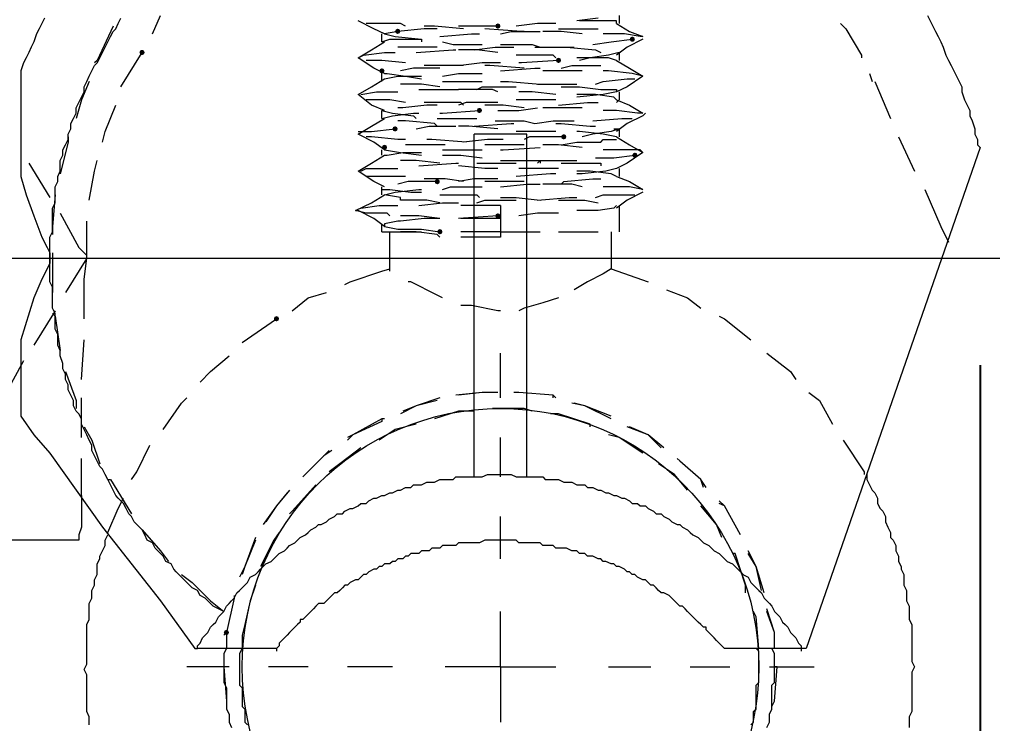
# Model space of a CAD drawing. Header units: millimetres. Extents: x 89051 to 218395, y -330386 to -125649.
# Drawn here: x 90781.83 to 90826.5, y -128505.23 to -128472.92 of the extents above; entities that cross this region are included whole.
import ezdxf

# ---------------------------------------------------------------- set-up
doc = ezdxf.new("R2010")
doc.units = ezdxf.units.MM
doc.header["$LTSCALE"] = 13
doc.linetypes.add('ACAD_ISO04W100', pattern=[30, 24, -3, 0, -3])
doc.layers.add('C00-00-00', color=7, linetype='Continuous')
doc.layers.add('C00-00-FF', color=5, linetype='Continuous', true_color=0x0000ff)
doc.layers.add('标注、文本', color=3, linetype='Continuous', lineweight=25)
doc.styles.get("Standard").update_dxf_attribs({"font": 'gbenor.shx', "bigfont": 'gbcbig.shx'})
doc.dimstyles.new('1-15', dxfattribs={"dimscale": 20, "dimtxt": 3.5, "dimasz": 2, "dimexe": 1.5, "dimexo": 0.5, "dimgap": 0.5, "dimtad": 1, "dimtoh": 1, "dimdec": 1, "dimdsep": 46, "dimtxsty": 'Standard', "dimcen": 2.5, "dimclrd": 3, "dimclre": 3, "dimclrt": 3, "dimadec": 0, "dimazin": 2, "dimtfac": 1, "dimtdec": 1, "dimtmove": 0, "dimatfit": 2, "dimfxl": 1, "dimarcsym": 0})

# ---------------------------------------------------------------- blocks, each defined once
blk = doc.blocks.new('225635')
at = {"layer": 'C00-00-00'}
h = blk.add_hatch(color=256, dxfattribs=at)
h.dxf.hatch_style = 2
h.paths.add_polyline_path([(72516.826, -125600.418), (72516.74, -125600.453), (72516.705, -125600.539), (72516.74, -125600.624), (72516.826, -125600.66), (72516.911, -125600.624), (72516.947, -125600.539), (72516.911, -125600.453)])
h = blk.add_hatch(color=256, dxfattribs=at)
h.dxf.hatch_style = 2
h.paths.add_polyline_path([(72512.227, -125600.66), (72512.142, -125600.695), (72512.106, -125600.781), (72512.142, -125600.866), (72512.227, -125600.902), (72512.313, -125600.866), (72512.348, -125600.781), (72512.313, -125600.695)])
h = blk.add_hatch(color=256, dxfattribs=at)
h.dxf.hatch_style = 2
h.paths.add_polyline_path([(72522.997, -125601.023), (72522.912, -125601.058), (72522.876, -125601.144), (72522.912, -125601.229), (72522.997, -125601.265), (72523.083, -125601.229), (72523.118, -125601.144), (72523.083, -125601.058)])
h = blk.add_hatch(color=256, dxfattribs=at)
h.dxf.hatch_style = 2
h.paths.add_polyline_path([(72500.49, -125601.628), (72500.404, -125601.663), (72500.369, -125601.749), (72500.404, -125601.834), (72500.49, -125601.87), (72500.575, -125601.834), (72500.611, -125601.749), (72500.575, -125601.663)])
h = blk.add_hatch(color=256, dxfattribs=at)
h.dxf.hatch_style = 2
h.paths.add_polyline_path([(72519.609, -125601.991), (72519.523, -125602.026), (72519.488, -125602.112), (72519.523, -125602.197), (72519.609, -125602.233), (72519.694, -125602.197), (72519.73, -125602.112), (72519.694, -125602.026)])
h = blk.add_hatch(color=256, dxfattribs=at)
h.dxf.hatch_style = 2
h.paths.add_polyline_path([(72511.501, -125602.475), (72511.416, -125602.511), (72511.38, -125602.596), (72511.416, -125602.681), (72511.501, -125602.717), (72511.587, -125602.681), (72511.622, -125602.596), (72511.587, -125602.511)])
h = blk.add_hatch(color=256, dxfattribs=at)
h.dxf.hatch_style = 2
h.paths.add_polyline_path([(72515.979, -125604.29), (72515.893, -125604.326), (72515.858, -125604.411), (72515.893, -125604.497), (72515.979, -125604.532), (72516.064, -125604.497), (72516.1, -125604.411), (72516.064, -125604.326)])
h = blk.add_hatch(color=256, dxfattribs=at)
h.dxf.hatch_style = 2
h.paths.add_polyline_path([(72512.106, -125605.137), (72512.021, -125605.173), (72511.985, -125605.258), (72512.021, -125605.344), (72512.106, -125605.379), (72512.192, -125605.344), (72512.227, -125605.258), (72512.192, -125605.173)])
h = blk.add_hatch(color=256, dxfattribs=at)
h.dxf.hatch_style = 2
h.paths.add_polyline_path([(72519.851, -125605.5), (72519.765, -125605.536), (72519.73, -125605.621), (72519.765, -125605.707), (72519.851, -125605.742), (72519.936, -125605.707), (72519.972, -125605.621), (72519.936, -125605.536)])
h = blk.add_hatch(color=256, dxfattribs=at)
h.dxf.hatch_style = 2
h.paths.add_polyline_path([(72511.622, -125605.984), (72511.537, -125606.02), (72511.501, -125606.105), (72511.537, -125606.191), (72511.622, -125606.226), (72511.708, -125606.191), (72511.743, -125606.105), (72511.708, -125606.02)])
h = blk.add_hatch(color=256, dxfattribs=at)
h.dxf.hatch_style = 2
h.paths.add_polyline_path([(72523.118, -125606.347), (72523.033, -125606.383), (72522.997, -125606.468), (72523.033, -125606.554), (72523.118, -125606.589), (72523.204, -125606.554), (72523.239, -125606.468), (72523.204, -125606.383)])
h = blk.add_hatch(color=256, dxfattribs=at)
h.dxf.hatch_style = 2
h.paths.add_polyline_path([(72514.043, -125607.557), (72513.957, -125607.593), (72513.922, -125607.678), (72513.957, -125607.764), (72514.043, -125607.799), (72514.128, -125607.764), (72514.163, -125607.678), (72514.128, -125607.593)])
h = blk.add_hatch(color=256, dxfattribs=at)
h.dxf.hatch_style = 2
h.paths.add_polyline_path([(72516.826, -125609.13), (72516.74, -125609.166), (72516.705, -125609.251), (72516.74, -125609.337), (72516.826, -125609.372), (72516.911, -125609.337), (72516.947, -125609.251), (72516.911, -125609.166)])
h = blk.add_hatch(color=256, dxfattribs=at)
h.dxf.hatch_style = 2
h.paths.add_polyline_path([(72514.164, -125609.856), (72514.078, -125609.892), (72514.043, -125609.977), (72514.078, -125610.063), (72514.164, -125610.098), (72514.249, -125610.063), (72514.285, -125609.977), (72514.249, -125609.892)])
h = blk.add_hatch(color=256, dxfattribs=at)
h.dxf.hatch_style = 2
h.paths.add_polyline_path([(72506.661, -125613.85), (72506.576, -125613.885), (72506.54, -125613.971), (72506.576, -125614.056), (72506.661, -125614.092), (72506.746, -125614.056), (72506.782, -125613.971), (72506.746, -125613.885)])
h = blk.add_hatch(color=256, dxfattribs=at)
h.dxf.hatch_style = 2
h.paths.add_polyline_path([(72504.362, -125628.25), (72504.276, -125628.285), (72504.241, -125628.371), (72504.276, -125628.456), (72504.362, -125628.492), (72504.447, -125628.456), (72504.483, -125628.371), (72504.447, -125628.285)])
at = {"layer": 'C00-00-00', "lineweight": 15}
for points in [[(72496.012, -125600.176), (72495.891, -125600.418), (72495.77, -125600.66), (72495.649, -125600.902), (72495.528, -125601.265), (72495.407, -125601.507), (72495.286, -125601.749), (72495.165, -125601.991), (72495.044, -125602.233), (72494.923, -125602.596), (72494.923, -125602.717)], [(72536.55, -125600.055), (72536.671, -125600.297), (72536.792, -125600.539), (72536.913, -125600.781), (72537.034, -125601.023), (72537.155, -125601.265), (72537.276, -125601.507), (72537.397, -125601.87), (72537.518, -125602.112), (72537.639, -125602.354), (72537.76, -125602.596), (72537.881, -125602.838), (72538.002, -125603.08), (72538.123, -125603.322), (72538.123, -125603.564), (72538.244, -125603.927), (72538.365, -125604.169), (72538.486, -125604.411), (72538.486, -125604.653), (72538.607, -125604.895), (72538.728, -125605.258), (72538.728, -125605.5), (72538.849, -125605.742), (72538.849, -125605.984), (72538.97, -125606.105)], [(72504.241, -125627.403), (72503.999, -125627.282), (72503.757, -125627.161), (72503.636, -125627.039), (72503.394, -125626.797), (72503.152, -125626.676), (72503.031, -125626.434), (72502.789, -125626.313), (72502.668, -125626.192), (72502.426, -125625.95), (72502.305, -125625.829), (72502.063, -125625.587), (72501.942, -125625.466), (72501.821, -125625.224), (72501.579, -125625.103), (72501.458, -125624.861), (72501.216, -125624.619), (72501.095, -125624.498), (72500.974, -125624.256), (72500.732, -125624.135), (72500.611, -125623.893), (72500.49, -125623.651), (72500.369, -125623.53), (72500.127, -125623.288), (72500.006, -125623.046), (72499.885, -125622.925), (72499.764, -125622.683), (72499.643, -125622.441), (72499.401, -125622.199), (72499.28, -125622.078), (72499.159, -125621.836), (72499.038, -125621.594), (72498.917, -125621.352), (72498.796, -125621.11), (72498.675, -125620.868), (72498.554, -125620.747), (72498.433, -125620.505), (72498.312, -125620.263), (72498.191, -125620.021), (72498.191, -125619.779), (72498.07, -125619.537), (72497.948, -125619.295), (72497.827, -125619.053), (72497.706, -125618.811), (72497.706, -125618.569), (72497.585, -125618.327), (72497.464, -125618.206), (72497.343, -125617.964), (72497.343, -125617.722), (72497.222, -125617.48), (72497.101, -125617.238), (72497.101, -125616.996), (72496.98, -125616.754), (72496.98, -125616.512), (72496.859, -125616.27), (72496.859, -125616.028), (72496.738, -125615.665), (72496.738, -125615.423), (72496.617, -125615.181), (72496.617, -125614.939), (72496.617, -125614.697), (72496.496, -125614.455), (72496.496, -125614.213), (72496.496, -125613.971), (72496.496, -125613.729), (72496.375, -125613.487), (72496.375, -125613.245), (72496.375, -125613.003), (72496.375, -125612.761), (72496.375, -125612.519), (72496.254, -125612.277), (72496.254, -125611.914), (72496.254, -125611.672), (72496.254, -125611.43), (72496.254, -125611.188), (72496.254, -125610.945), (72496.254, -125610.703), (72496.254, -125610.461), (72496.254, -125610.219), (72496.375, -125609.977), (72496.375, -125609.735), (72496.375, -125609.493), (72496.375, -125609.13), (72496.375, -125608.888), (72496.496, -125608.646), (72496.496, -125608.404), (72496.496, -125608.162), (72496.496, -125607.92), (72496.617, -125607.678), (72496.617, -125607.436), (72496.738, -125607.194), (72496.738, -125606.952), (72496.738, -125606.71), (72496.859, -125606.468), (72496.859, -125606.226), (72496.98, -125605.984), (72497.101, -125605.742), (72497.101, -125605.5), (72497.222, -125605.258), (72497.222, -125605.016), (72497.343, -125604.774), (72497.464, -125604.532), (72497.464, -125604.29), (72497.585, -125604.048), (72497.706, -125603.806), (72497.827, -125603.564), (72497.827, -125603.322), (72497.948, -125603.08), (72498.07, -125602.838), (72498.191, -125602.596), (72498.312, -125602.354), (72498.433, -125602.233), (72498.554, -125601.991), (72498.675, -125601.749), (72498.796, -125601.507), (72498.917, -125601.265), (72499.038, -125601.023), (72499.159, -125600.781), (72499.28, -125600.66), (72499.401, -125600.418), (72499.522, -125600.176)], [(72500.974, -125600.902), (72501.337, -125600.055)], [(72522.392, -125600.055), (72522.392, -125600.418)], [(72511.138, -125600.66), (72510.412, -125600.297)], [(72511.138, -125600.418), (72510.775, -125600.418)], [(72512.348, -125600.418), (72511.138, -125600.418)], [(72512.59, -125600.539), (72512.348, -125600.418)], [(72518.641, -125600.418), (72517.673, -125600.539)], [(72519.488, -125600.418), (72518.641, -125600.418)], [(72521.424, -125600.176), (72520.456, -125600.297)], [(72521.545, -125600.297), (72520.577, -125600.297)], [(72522.271, -125600.297), (72521.545, -125600.297)], [(72522.271, -125600.418), (72522.271, -125600.297)], [(72522.271, -125600.418), (72522.876, -125600.781)], [(72532.557, -125600.418), (72532.799, -125600.66)], [(72499.159, -125600.539), (72498.433, -125602.112)], [(72511.622, -125600.902), (72511.138, -125600.66)], [(72511.501, -125601.265), (72511.501, -125600.902)], [(72512.227, -125600.781), (72511.622, -125600.902)], [(72511.622, -125600.902), (72512.106, -125601.023)], [(72513.437, -125600.66), (72512.227, -125600.781)], [(72513.922, -125600.539), (72513.437, -125600.539)], [(72514.043, -125600.66), (72513.437, -125600.66)], [(72515.253, -125600.66), (72513.922, -125600.539)], [(72514.164, -125601.023), (72515.616, -125600.902)], [(72516.826, -125600.539), (72515.011, -125600.539)], [(72515.616, -125600.902), (72515.979, -125600.902)], [(72517.915, -125600.781), (72516.221, -125600.66)], [(72516.947, -125600.902), (72517.431, -125600.781)], [(72517.431, -125600.781), (72518.762, -125600.781)], [(72518.036, -125600.781), (72517.915, -125600.781)], [(72519.73, -125600.781), (72518.883, -125600.781)], [(72519.609, -125600.66), (72520.698, -125600.66)], [(72520.698, -125600.902), (72519.73, -125600.781)], [(72520.698, -125600.66), (72521.424, -125600.66)], [(72522.634, -125600.902), (72521.666, -125600.902)], [(72523.36, -125601.023), (72522.634, -125600.902)], [(72522.876, -125600.781), (72523.481, -125601.023)], [(72532.799, -125600.66), (72533.525, -125601.87)], [(72511.017, -125601.628), (72511.622, -125601.265)], [(72511.501, -125601.265), (72511.864, -125601.144)], [(72511.864, -125601.144), (72512.711, -125601.144)], [(72512.106, -125601.023), (72513.316, -125601.144)], [(72512.711, -125601.144), (72513.316, -125601.144)], [(72513.316, -125601.144), (72513.316, -125601.265)], [(72514.285, -125601.265), (72514.769, -125601.386)], [(72514.769, -125601.386), (72516.1, -125601.386)], [(72516.947, -125601.386), (72518.399, -125601.386)], [(72518.399, -125601.386), (72518.762, -125601.507)], [(72521.182, -125601.386), (72522.029, -125601.265)], [(72522.029, -125601.265), (72522.997, -125601.144)], [(72523.481, -125601.144), (72522.755, -125601.507)], [(72523.481, -125601.023), (72523.36, -125601.023)], [(72499.522, -125603.322), (72500.49, -125601.749)], [(72510.412, -125601.991), (72511.017, -125601.628)], [(72510.654, -125601.87), (72511.622, -125601.749)], [(72511.622, -125601.749), (72512.106, -125601.749)], [(72512.832, -125601.507), (72512.227, -125601.507)], [(72514.043, -125601.507), (72512.832, -125601.507)], [(72513.074, -125601.749), (72514.769, -125601.628)], [(72514.769, -125601.628), (72514.89, -125601.628)], [(72515.858, -125601.628), (72515.011, -125601.628)], [(72515.737, -125601.628), (72516.705, -125601.507)], [(72516.826, -125601.749), (72515.858, -125601.628)], [(72516.705, -125601.507), (72517.552, -125601.507)], [(72518.52, -125601.507), (72518.641, -125601.507)], [(72518.641, -125601.507), (72520.335, -125601.507)], [(72519.73, -125601.507), (72519.972, -125601.507)], [(72519.972, -125601.507), (72521.303, -125601.628)], [(72521.303, -125601.628), (72521.545, -125601.749)], [(72522.392, -125601.749), (72521.908, -125601.87)], [(72522.755, -125601.507), (72522.271, -125601.87)], [(72522.392, -125601.749), (72522.392, -125602.112)], [(72498.433, -125602.112), (72498.312, -125602.233)], [(72510.412, -125601.991), (72510.654, -125601.87)], [(72511.138, -125602.475), (72510.412, -125601.991)], [(72511.501, -125602.112), (72510.775, -125602.112)], [(72512.59, -125602.233), (72511.501, -125602.112)], [(72516.1, -125602.233), (72515.132, -125602.354)], [(72516.947, -125602.233), (72516.1, -125602.233)], [(72519.367, -125601.87), (72517.673, -125601.87)], [(72517.915, -125602.233), (72517.794, -125602.233)], [(72519.609, -125602.112), (72517.915, -125602.233)], [(72519.488, -125601.991), (72519.367, -125601.87)], [(72520.819, -125601.991), (72520.456, -125601.991)], [(72521.061, -125601.991), (72520.577, -125602.112)], [(72521.908, -125601.991), (72520.819, -125601.991)], [(72521.908, -125601.87), (72521.061, -125601.991)], [(72522.271, -125602.112), (72521.908, -125601.991)], [(72522.271, -125602.112), (72522.876, -125602.475)], [(72533.525, -125601.87), (72533.525, -125601.991)], [(72494.923, -125602.596), (72494.923, -125602.717), (72494.923, -125602.959), (72494.923, -125603.564), (72494.923, -125604.895), (72494.923, -125607.436)], [(72511.622, -125602.717), (72511.138, -125602.475)], [(72511.501, -125603.08), (72511.501, -125602.717)], [(72511.622, -125602.717), (72511.743, -125602.717)], [(72511.743, -125602.717), (72512.59, -125602.838)], [(72512.953, -125602.475), (72512.348, -125602.596)], [(72514.164, -125602.475), (72512.953, -125602.475)], [(72514.527, -125602.354), (72513.437, -125602.354)], [(72514.285, -125602.838), (72515.011, -125602.717)], [(72515.253, -125602.354), (72514.527, -125602.354)], [(72515.011, -125602.717), (72516.1, -125602.717)], [(72516.463, -125602.354), (72516.221, -125602.354)], [(72518.036, -125602.475), (72516.463, -125602.354)], [(72516.947, -125602.596), (72518.52, -125602.475)], [(72518.52, -125602.475), (72518.762, -125602.475)], [(72520.335, -125602.596), (72518.883, -125602.596)], [(72519.73, -125602.475), (72520.214, -125602.354)], [(72520.214, -125602.354), (72521.424, -125602.354)], [(72520.698, -125602.596), (72520.335, -125602.596)], [(72521.424, -125602.354), (72521.545, -125602.354)], [(72521.908, -125602.596), (72521.666, -125602.596)], [(72522.997, -125602.717), (72521.908, -125602.596)], [(72522.876, -125602.475), (72523.481, -125602.838)], [(72523.481, -125602.838), (72522.997, -125602.717)], [(72533.888, -125602.717), (72534.009, -125603.08)], [(72498.07, -125603.08), (72497.706, -125603.927)], [(72511.017, -125603.322), (72511.622, -125602.959)], [(72511.622, -125602.959), (72512.227, -125602.838)], [(72512.227, -125602.838), (72513.316, -125602.838)], [(72512.59, -125602.838), (72513.316, -125602.959)], [(72514.285, -125603.08), (72515.495, -125603.08)], [(72515.495, -125603.08), (72516.1, -125603.08)], [(72516.947, -125603.08), (72517.31, -125603.08)], [(72517.31, -125603.08), (72518.762, -125603.201)], [(72521.303, -125603.201), (72521.666, -125603.08)], [(72521.666, -125603.08), (72522.755, -125602.959)], [(72523.481, -125602.838), (72522.755, -125603.322)], [(72522.755, -125602.959), (72523.118, -125602.959)], [(72534.13, -125603.08), (72534.856, -125604.774)], [(72510.412, -125603.685), (72511.017, -125603.322)], [(72510.533, -125603.685), (72511.259, -125603.564)], [(72511.259, -125603.564), (72512.227, -125603.564)], [(72513.316, -125603.201), (72512.348, -125603.201)], [(72513.195, -125603.443), (72514.164, -125603.443)], [(72514.164, -125603.322), (72513.316, -125603.201)], [(72514.164, -125603.443), (72515.011, -125603.443)], [(72516.584, -125603.443), (72515.011, -125603.443)], [(72515.858, -125603.443), (72516.1, -125603.322)], [(72516.1, -125603.322), (72517.673, -125603.322)], [(72516.826, -125603.564), (72516.584, -125603.443)], [(72518.399, -125603.564), (72517.794, -125603.564)], [(72519.488, -125603.685), (72518.399, -125603.564)], [(72518.641, -125603.201), (72519.972, -125603.201)], [(72519.73, -125603.322), (72520.577, -125603.322)], [(72519.972, -125603.201), (72520.456, -125603.201)], [(72520.577, -125603.322), (72521.545, -125603.443)], [(72521.545, -125603.443), (72521.666, -125603.443)], [(72521.666, -125603.443), (72522.271, -125603.443)], [(72522.271, -125603.564), (72521.666, -125603.685)], [(72522.755, -125603.322), (72522.271, -125603.564)], [(72522.271, -125603.443), (72522.271, -125603.564)], [(72522.392, -125603.564), (72522.392, -125603.927)], [(72497.706, -125603.927), (72497.464, -125604.774)], [(72511.017, -125604.169), (72510.412, -125603.685)], [(72511.864, -125603.927), (72510.775, -125603.927)], [(72512.59, -125604.048), (72511.864, -125603.927)], [(72515.132, -125604.048), (72513.437, -125604.048)], [(72515.374, -125604.048), (72515.011, -125604.169)], [(72515.253, -125604.169), (72515.132, -125604.048)], [(72516.826, -125604.048), (72515.374, -125604.048)], [(72518.883, -125603.927), (72517.673, -125603.927)], [(72519.488, -125603.927), (72518.883, -125603.927)], [(72519.609, -125604.169), (72520.94, -125604.048)], [(72521.666, -125603.685), (72520.456, -125603.806)], [(72521.303, -125603.685), (72520.456, -125603.685)], [(72520.94, -125604.048), (72521.424, -125604.048)], [(72522.15, -125603.806), (72521.303, -125603.685)], [(72522.271, -125603.927), (72522.15, -125603.806)], [(72522.271, -125604.048), (72522.392, -125603.927)], [(72522.271, -125603.927), (72522.876, -125604.169)], [(72498.796, -125605.379), (72499.28, -125604.169)], [(72511.622, -125604.411), (72511.017, -125604.169)], [(72511.622, -125604.411), (72511.501, -125604.411)], [(72511.501, -125604.411), (72511.985, -125604.532)], [(72511.501, -125604.774), (72511.501, -125604.411)], [(72512.469, -125604.29), (72512.227, -125604.29)], [(72513.558, -125604.169), (72512.469, -125604.29)], [(72514.043, -125604.169), (72513.558, -125604.169)], [(72514.285, -125604.532), (72515.979, -125604.411)], [(72517.068, -125604.169), (72516.221, -125604.169)], [(72516.826, -125604.411), (72517.794, -125604.411)], [(72518.036, -125604.29), (72517.068, -125604.169)], [(72517.794, -125604.411), (72518.641, -125604.29)], [(72519.125, -125604.29), (72518.883, -125604.29)], [(72520.698, -125604.29), (72519.125, -125604.29)], [(72522.271, -125604.411), (72521.666, -125604.411)], [(72523.239, -125604.532), (72522.271, -125604.411)], [(72522.876, -125604.169), (72523.481, -125604.532)], [(72511.017, -125605.137), (72511.622, -125604.774)], [(72511.501, -125604.774), (72511.985, -125604.653)], [(72511.985, -125604.532), (72512.953, -125604.653)], [(72511.985, -125604.653), (72512.953, -125604.532)], [(72512.59, -125604.895), (72512.227, -125604.895)], [(72513.922, -125605.016), (72512.59, -125604.895)], [(72512.953, -125604.532), (72513.195, -125604.532)], [(72512.953, -125604.653), (72513.074, -125604.774)], [(72514.043, -125604.774), (72514.406, -125604.774)], [(72514.164, -125604.532), (72514.285, -125604.532)], [(72514.406, -125604.774), (72515.858, -125604.774)], [(72516.705, -125604.895), (72518.036, -125604.895)], [(72518.036, -125604.895), (72518.52, -125605.016)], [(72518.52, -125605.016), (72519.367, -125604.895)], [(72519.367, -125604.895), (72520.335, -125604.895)], [(72521.182, -125604.895), (72522.513, -125604.774)], [(72522.513, -125604.774), (72522.997, -125604.774)], [(72523.481, -125604.653), (72522.755, -125605.016)], [(72523.481, -125604.532), (72523.239, -125604.532)], [(72523.481, -125604.653), (72523.602, -125604.532)], [(72498.675, -125605.863), (72498.796, -125605.379)], [(72510.412, -125605.5), (72511.017, -125605.137)], [(72510.412, -125605.379), (72511.017, -125605.379)], [(72511.017, -125605.379), (72512.106, -125605.258)], [(72513.074, -125605.258), (72513.679, -125605.137)], [(72513.679, -125605.137), (72514.89, -125605.137)], [(72514.043, -125605.137), (72513.922, -125605.016)], [(72515.495, -125605.137), (72515.011, -125605.137)], [(72516.826, -125605.258), (72515.495, -125605.137)], [(72515.737, -125605.137), (72517.431, -125605.016)], [(72517.431, -125605.016), (72517.552, -125605.016)], [(72519.125, -125605.379), (72517.673, -125605.379)], [(72519.488, -125605.379), (72519.125, -125605.379)], [(72519.488, -125605.016), (72519.73, -125605.016)], [(72519.73, -125605.016), (72521.061, -125605.137)], [(72520.577, -125605.379), (72520.456, -125605.379)], [(72521.666, -125605.5), (72520.577, -125605.379)], [(72521.061, -125605.137), (72521.303, -125605.137)], [(72522.029, -125605.379), (72521.182, -125605.5)], [(72522.392, -125605.258), (72522.029, -125605.379)], [(72522.15, -125605.258), (72522.392, -125605.258)], [(72522.755, -125605.016), (72522.271, -125605.379)], [(72522.392, -125605.258), (72522.392, -125605.621)], [(72497.101, -125605.863), (72496.738, -125607.315)], [(72497.101, -125605.621), (72497.101, -125605.863)], [(72511.138, -125605.863), (72510.412, -125605.5)], [(72511.017, -125605.621), (72510.775, -125605.621)], [(72512.227, -125605.742), (72511.017, -125605.621)], [(72511.622, -125606.226), (72511.138, -125605.863)], [(72512.59, -125605.742), (72512.227, -125605.742)], [(72513.8, -125605.742), (72513.558, -125605.742)], [(72515.374, -125605.863), (72513.8, -125605.742)], [(72516.342, -125605.742), (72515.253, -125605.863)], [(72518.157, -125605.5), (72515.737, -125605.5)], [(72515.737, -125621.231), (72515.737, -125605.5)], [(72517.068, -125605.742), (72516.342, -125605.742)], [(72518.278, -125605.621), (72518.036, -125605.742)], [(72518.157, -125621.231), (72518.157, -125605.5)], [(72519.851, -125605.621), (72518.278, -125605.621)], [(72519.73, -125605.984), (72520.456, -125605.863)], [(72520.456, -125605.863), (72521.545, -125605.863)], [(72521.182, -125605.5), (72520.698, -125605.621)], [(72521.545, -125605.863), (72521.666, -125605.742)], [(72522.271, -125605.621), (72521.666, -125605.5)], [(72521.666, -125605.742), (72522.271, -125605.742)], [(72522.271, -125605.621), (72522.876, -125605.984)], [(72535.219, -125605.621), (72535.945, -125607.194)], [(72511.501, -125606.468), (72511.501, -125606.226)], [(72511.622, -125606.226), (72512.348, -125606.347)], [(72513.195, -125605.984), (72512.59, -125605.984)], [(72514.406, -125605.984), (72513.195, -125605.984)], [(72514.285, -125606.226), (72515.374, -125606.226)], [(72515.374, -125606.226), (72516.1, -125606.226)], [(72517.673, -125605.984), (72516.221, -125605.984)], [(72516.947, -125606.226), (72517.068, -125606.226)], [(72517.068, -125606.226), (72518.762, -125606.105)], [(72518.036, -125605.984), (72517.673, -125605.984)], [(72519.609, -125605.984), (72518.883, -125605.984)], [(72520.698, -125606.105), (72519.609, -125605.984)], [(72522.634, -125606.226), (72521.666, -125606.226)], [(72523.36, -125606.226), (72522.634, -125606.226)], [(72522.876, -125605.984), (72523.481, -125606.347)], [(72523.481, -125606.347), (72523.36, -125606.226)], [(72538.97, -125606.105), (72530.984, -125629.097)], [(72498.312, -125607.194), (72498.433, -125606.71)], [(72511.017, -125606.831), (72511.622, -125606.468)], [(72511.622, -125606.468), (72511.743, -125606.468)], [(72511.743, -125606.468), (72512.469, -125606.347)], [(72512.348, -125606.347), (72513.316, -125606.468)], [(72513.074, -125606.71), (72512.348, -125606.71)], [(72512.469, -125606.347), (72513.316, -125606.347)], [(72514.164, -125606.831), (72513.074, -125606.71)], [(72514.285, -125606.468), (72515.132, -125606.468)], [(72515.132, -125606.468), (72516.1, -125606.589)], [(72516.947, -125606.71), (72518.762, -125606.71)], [(72518.641, -125606.831), (72518.762, -125606.71)], [(72518.762, -125606.71), (72520.456, -125606.71)], [(72518.762, -125606.71), (72518.762, -125606.831)], [(72521.303, -125606.589), (72522.15, -125606.589)], [(72522.15, -125606.589), (72523.118, -125606.468)], [(72523.481, -125606.347), (72522.755, -125606.831)], [(72495.286, -125606.831), (72496.254, -125608.404)], [(72498.07, -125608.525), (72498.312, -125607.194)], [(72510.412, -125607.194), (72511.017, -125606.831)], [(72511.138, -125607.678), (72510.412, -125607.194)], [(72510.533, -125607.194), (72510.775, -125607.073)], [(72510.775, -125607.073), (72511.622, -125607.073)], [(72511.622, -125607.073), (72512.227, -125607.073)], [(72513.195, -125606.952), (72514.89, -125606.831)], [(72514.89, -125606.831), (72515.011, -125606.831)], [(72516.221, -125607.073), (72515.011, -125606.952)], [(72515.858, -125606.831), (72516.826, -125606.831)], [(72516.826, -125607.073), (72516.221, -125607.073)], [(72516.826, -125606.831), (72517.673, -125606.831)], [(72518.036, -125607.073), (72517.794, -125607.073)], [(72519.609, -125607.073), (72518.036, -125607.073)], [(72519.73, -125606.831), (72520.335, -125606.831)], [(72520.335, -125606.831), (72521.545, -125606.831)], [(72521.061, -125607.194), (72520.456, -125607.194)], [(72521.787, -125607.194), (72520.698, -125607.315)], [(72522.029, -125607.315), (72521.061, -125607.194)], [(72521.545, -125606.831), (72521.545, -125606.952)], [(72522.271, -125607.073), (72521.787, -125607.194)], [(72522.755, -125606.831), (72522.271, -125607.073)], [(72522.392, -125607.073), (72522.392, -125607.436)], [(72494.923, -125607.436), (72495.165, -125608.283), (72495.528, -125609.251), (72495.891, -125610.219), (72496.133, -125610.703), (72496.254, -125610.945), (72496.254, -125611.188), (72496.254, -125611.43), (72495.891, -125612.156), (72495.528, -125613.003), (72494.923, -125614.939)], [(72511.38, -125607.436), (72510.775, -125607.436)], [(72512.59, -125607.436), (72511.38, -125607.436)], [(72514.406, -125607.557), (72513.437, -125607.557)], [(72515.253, -125607.678), (72514.406, -125607.557)], [(72515.737, -125607.557), (72515.011, -125607.678)], [(72516.826, -125607.557), (72515.737, -125607.557)], [(72519.246, -125607.315), (72517.673, -125607.436)], [(72519.488, -125607.315), (72519.246, -125607.315)], [(72519.851, -125607.678), (72521.182, -125607.557)], [(72520.698, -125607.315), (72520.456, -125607.315)], [(72521.182, -125607.557), (72521.545, -125607.557)], [(72522.271, -125607.436), (72522.029, -125607.315)], [(72522.271, -125607.436), (72522.876, -125607.678)], [(72511.622, -125607.92), (72511.138, -125607.678)], [(72511.501, -125608.283), (72511.501, -125607.92)], [(72511.501, -125608.041), (72511.864, -125608.041)], [(72511.864, -125608.041), (72512.832, -125608.162)], [(72512.106, -125608.162), (72513.195, -125608.041)], [(72512.711, -125607.678), (72512.227, -125607.799)], [(72514.043, -125607.678), (72512.711, -125607.678)], [(72513.195, -125608.041), (72513.316, -125608.041)], [(72514.285, -125608.041), (72514.648, -125607.92)], [(72514.648, -125607.92), (72516.1, -125607.92)], [(72516.342, -125607.678), (72516.221, -125607.678)], [(72518.036, -125607.678), (72516.342, -125607.678)], [(72516.947, -125607.92), (72518.157, -125607.799)], [(72518.157, -125607.799), (72518.762, -125607.799)], [(72520.214, -125607.799), (72518.883, -125607.799)], [(72519.73, -125607.799), (72519.851, -125607.678)], [(72520.698, -125607.92), (72520.214, -125607.799)], [(72521.787, -125607.92), (72521.666, -125607.92)], [(72522.876, -125607.92), (72521.787, -125607.92)], [(72522.876, -125607.678), (72523.481, -125608.041)], [(72523.481, -125608.041), (72522.876, -125607.92)], [(72536.429, -125608.041), (72537.155, -125609.735)], [(72496.496, -125608.283), (72496.375, -125609.735)], [(72511.017, -125608.646), (72511.622, -125608.283)], [(72511.622, -125608.283), (72512.106, -125608.162)], [(72512.348, -125608.404), (72511.622, -125608.283)], [(72512.348, -125608.525), (72512.348, -125608.404)], [(72513.558, -125608.525), (72512.348, -125608.525)], [(72512.832, -125608.162), (72513.316, -125608.162)], [(72514.164, -125608.646), (72513.558, -125608.525)], [(72514.164, -125608.283), (72515.858, -125608.283)], [(72515.858, -125608.283), (72515.979, -125608.404)], [(72515.858, -125608.646), (72516.221, -125608.525)], [(72516.221, -125608.525), (72517.673, -125608.525)], [(72516.947, -125608.404), (72517.673, -125608.404)], [(72517.673, -125608.404), (72518.762, -125608.525)], [(72518.641, -125608.525), (72520.093, -125608.404)], [(72519.609, -125608.525), (72520.819, -125608.525)], [(72520.093, -125608.404), (72520.456, -125608.404)], [(72520.819, -125608.525), (72521.424, -125608.646)], [(72521.303, -125608.404), (72521.666, -125608.283)], [(72521.666, -125608.283), (72522.876, -125608.283)], [(72522.755, -125608.525), (72522.271, -125608.888)], [(72523.481, -125608.162), (72522.755, -125608.525)], [(72522.876, -125608.283), (72523.118, -125608.283)], [(72510.291, -125609.009), (72511.017, -125608.646)], [(72510.533, -125608.888), (72511.38, -125608.767)], [(72511.38, -125608.767), (72512.227, -125608.767)], [(72513.195, -125608.767), (72514.285, -125608.646)], [(72514.285, -125608.646), (72515.011, -125608.646)], [(72516.947, -125608.767), (72515.132, -125608.767)], [(72516.947, -125608.767), (72516.947, -125609.372)], [(72522.15, -125608.888), (72521.424, -125609.009)], [(72522.271, -125608.767), (72522.15, -125608.888)], [(72522.392, -125608.767), (72522.392, -125609.977)], [(72496.738, -125609.13), (72497.585, -125610.703)], [(72510.775, -125609.13), (72510.291, -125609.009)], [(72510.291, -125609.009), (72510.412, -125609.009)], [(72511.138, -125609.372), (72510.412, -125609.009)], [(72511.501, -125609.13), (72510.775, -125609.13)], [(72511.622, -125609.735), (72511.138, -125609.372)], [(72511.743, -125609.13), (72511.501, -125609.13)], [(72511.864, -125609.251), (72511.743, -125609.13)], [(72513.195, -125609.251), (72512.348, -125609.251)], [(72513.437, -125609.372), (72512.348, -125609.493)], [(72514.164, -125609.372), (72513.195, -125609.251)], [(72514.164, -125609.372), (72513.437, -125609.372)], [(72516.826, -125609.251), (72515.011, -125609.372)], [(72516.947, -125609.372), (72515.132, -125609.372)], [(72516.947, -125609.372), (72516.947, -125610.219)], [(72518.641, -125609.13), (72517.794, -125609.251)], [(72519.609, -125609.13), (72518.641, -125609.13)], [(72521.424, -125609.009), (72520.456, -125609.009)], [(72496.375, -125609.735), (72496.375, -125610.098)], [(72497.948, -125611.188), (72497.948, -125609.493)], [(72511.501, -125609.977), (72511.501, -125609.614)], [(72512.227, -125609.493), (72511.622, -125609.614)], [(72511.622, -125609.614), (72511.622, -125609.735)], [(72511.622, -125609.735), (72512.227, -125609.856)], [(72512.348, -125609.493), (72512.227, -125609.493)], [(72512.227, -125609.856), (72513.195, -125609.856)], [(72513.195, -125609.856), (72513.316, -125609.856)], [(72513.316, -125609.856), (72514.164, -125609.977)], [(72537.155, -125609.735), (72537.518, -125610.461)], [(72511.501, -125609.977), (72511.743, -125609.977)], [(72511.743, -125609.977), (72512.106, -125609.977)], [(72511.864, -125611.672), (72511.864, -125609.977)], [(72512.106, -125609.977), (72512.59, -125609.977)], [(72513.074, -125609.977), (72512.348, -125609.977)], [(72512.59, -125609.977), (72513.316, -125609.977)], [(72514.043, -125610.098), (72513.074, -125609.977)], [(72514.164, -125610.219), (72514.043, -125610.098)], [(72515.737, -125609.977), (72515.132, -125609.977)], [(72515.374, -125610.219), (72515.132, -125610.219)], [(72516.947, -125610.219), (72515.374, -125610.219)], [(72516.826, -125609.977), (72515.737, -125609.977)], [(72516.947, -125609.977), (72516.826, -125609.977)], [(72516.947, -125609.977), (72517.915, -125609.977)], [(72517.915, -125609.977), (72518.762, -125609.977)], [(72519.609, -125609.977), (72519.851, -125609.977)], [(72519.851, -125609.977), (72520.698, -125609.977)], [(72520.698, -125609.977), (72521.303, -125609.977)], [(72521.303, -125609.977), (72521.424, -125609.977)], [(72522.029, -125609.977), (72522.029, -125611.672)], [(72497.585, -125610.703), (72497.948, -125611.066)], [(72496.375, -125610.945), (72496.375, -125611.793)], [(72497.948, -125611.188), (72496.98, -125612.761)], [(72497.827, -125612.156), (72497.948, -125611.188)], [(72511.501, -125611.793), (72511.864, -125611.672)], [(72511.864, -125611.793), (72511.864, -125611.672)], [(72522.029, -125611.672), (72521.666, -125611.914)], [(72522.029, -125611.672), (72523.723, -125612.277)], [(72496.375, -125611.793), (72496.375, -125612.761)], [(72510.049, -125612.277), (72511.501, -125611.793)], [(72521.666, -125611.914), (72520.94, -125612.277)], [(72497.827, -125613.971), (72497.827, -125612.156)], [(72509.807, -125612.398), (72510.049, -125612.277)], [(72512.832, -125612.277), (72512.711, -125612.277)], [(72514.043, -125612.882), (72512.832, -125612.277)], [(72520.94, -125612.277), (72520.335, -125612.64)], [(72507.387, -125613.608), (72508.113, -125613.003)], [(72508.113, -125613.003), (72508.96, -125612.761)], [(72514.285, -125613.003), (72514.043, -125612.882)], [(72519.609, -125613.003), (72518.883, -125613.245)], [(72524.57, -125612.64), (72525.538, -125613.003)], [(72525.538, -125613.003), (72526.143, -125613.487)], [(72515.616, -125613.366), (72515.132, -125613.366)], [(72516.826, -125613.608), (72515.616, -125613.366)], [(72518.883, -125613.245), (72518.036, -125613.487)], [(72496.496, -125613.608), (72495.528, -125615.181)], [(72496.375, -125613.729), (72496.496, -125613.85)], [(72496.496, -125613.85), (72496.738, -125615.423)], [(72516.947, -125613.608), (72516.826, -125613.608)], [(72518.036, -125613.487), (72517.794, -125613.608)], [(72526.99, -125613.85), (72527.232, -125613.971)], [(72505.088, -125615.06), (72506.661, -125613.971)], [(72527.232, -125613.971), (72528.442, -125614.939)], [(72494.923, -125614.939), (72494.923, -125616.633), (72494.923, -125618.448)], [(72497.706, -125616.754), (72497.827, -125614.939)], [(72503.636, -125616.391), (72504.483, -125615.665)], [(72529.168, -125615.544), (72530.258, -125616.391)], [(72495.044, -125615.907), (72494.197, -125617.48)], [(72496.98, -125616.391), (72497.464, -125617.722)], [(72503.152, -125616.875), (72503.636, -125616.391)], [(72530.258, -125616.391), (72530.5, -125616.754)], [(72516.1, -125617.359), (72514.89, -125617.48)], [(72516.1, -125617.359), (72515.011, -125617.48)], [(72516.705, -125617.359), (72516.1, -125617.359)], [(72516.826, -125617.359), (72516.1, -125617.359)], [(72517.794, -125617.359), (72517.552, -125617.359)], [(72517.794, -125617.359), (72517.673, -125617.359)], [(72519.367, -125617.48), (72517.794, -125617.359)], [(72519.367, -125617.48), (72517.794, -125617.359)], [(72531.105, -125617.359), (72531.589, -125617.722)], [(72497.464, -125617.722), (72497.464, -125618.085)], [(72497.706, -125619.416), (72497.706, -125617.601)], [(72501.458, -125619.053), (72502.305, -125617.843)], [(72502.305, -125617.843), (72502.547, -125617.601)], [(72514.164, -125617.601), (72513.074, -125617.964)], [(72514.043, -125617.722), (72513.074, -125617.964)], [(72519.367, -125617.601), (72519.367, -125617.48)], [(72519.488, -125617.601), (72519.367, -125617.48)], [(72520.819, -125617.964), (72520.214, -125617.843)], [(72520.819, -125617.964), (72520.335, -125617.843)], [(72531.589, -125617.722), (72532.194, -125618.811)], [(72513.074, -125617.964), (72512.348, -125618.327)], [(72513.074, -125617.964), (72512.469, -125618.206)], [(72515.011, -125618.206), (72513.922, -125618.569)], [(72515.737, -125618.206), (72515.011, -125618.206)], [(72518.036, -125618.085), (72516.584, -125618.085)], [(72518.399, -125618.206), (72518.036, -125618.085)], [(72519.609, -125618.327), (72519.246, -125618.327)], [(72521.061, -125618.811), (72519.609, -125618.327)], [(72522.029, -125618.448), (72520.819, -125617.964)], [(72522.029, -125618.569), (72520.819, -125617.964)], [(72494.923, -125618.448), (72495.528, -125619.295), (72496.254, -125620.142), (72497.464, -125621.836), (72498.675, -125623.53), (72501.337, -125626.918), (72502.91, -125629.097)], [(72511.501, -125618.569), (72510.17, -125619.295)], [(72511.501, -125618.69), (72510.17, -125619.295)], [(72511.501, -125618.569), (72511.501, -125618.69)], [(72511.622, -125618.569), (72511.501, -125618.569)], [(72513.074, -125618.811), (72512.106, -125619.053)], [(72521.061, -125618.932), (72521.061, -125618.811)], [(72497.827, -125618.932), (72498.191, -125619.537)], [(72512.106, -125619.053), (72511.38, -125619.537)], [(72523.723, -125619.295), (72522.755, -125618.932)], [(72523.723, -125619.295), (72522.876, -125618.932)], [(72498.191, -125619.537), (72498.554, -125620.626)], [(72510.17, -125619.295), (72509.928, -125619.537)], [(72510.17, -125619.295), (72509.928, -125619.416)], [(72522.392, -125619.416), (72521.908, -125619.295)], [(72523.481, -125620.142), (72522.392, -125619.416)], [(72524.328, -125619.9), (72523.723, -125619.295)], [(72524.449, -125619.9), (72523.723, -125619.295)], [(72532.678, -125619.537), (72533.646, -125620.989)], [(72500.248, -125620.989), (72500.853, -125619.779)], [(72509.081, -125620.021), (72508.718, -125620.384)], [(72509.202, -125620.021), (72508.839, -125620.263)], [(72510.533, -125619.9), (72509.565, -125620.626)], [(72497.706, -125622.078), (72497.706, -125620.384)], [(72508.839, -125620.263), (72507.871, -125621.231)], [(72508.718, -125620.384), (72507.871, -125621.231)], [(72526.143, -125621.352), (72525.054, -125620.384)], [(72526.143, -125621.352), (72525.175, -125620.505)], [(72500.006, -125621.352), (72500.248, -125620.989)], [(72509.565, -125620.626), (72509.081, -125620.989)], [(72524.933, -125621.11), (72524.207, -125620.626)], [(72533.646, -125620.989), (72533.646, -125621.11)], [(72533.767, -125621.11), (72533.767, -125621.352), (72533.888, -125621.594), (72534.009, -125621.836), (72534.13, -125621.957), (72534.251, -125622.199), (72534.251, -125622.441), (72534.372, -125622.683), (72534.493, -125622.804), (72534.614, -125623.046), (72534.614, -125623.288), (72534.735, -125623.53), (72534.856, -125623.772), (72534.856, -125624.014), (72534.977, -125624.135), (72535.098, -125624.377), (72535.098, -125624.619), (72535.219, -125624.861), (72535.219, -125625.103), (72535.34, -125625.345), (72535.34, -125625.466), (72535.461, -125625.708), (72535.461, -125625.95), (72535.461, -125626.192), (72535.582, -125626.434), (72535.582, -125626.676), (72535.582, -125626.918), (72535.703, -125627.161), (72535.703, -125627.403), (72535.703, -125627.645), (72535.703, -125627.766), (72535.824, -125628.008), (72535.824, -125628.25), (72535.824, -125628.492), (72535.824, -125628.734), (72535.824, -125628.976), (72535.824, -125629.218), (72535.824, -125629.46), (72535.824, -125629.702), (72535.945, -125629.944), (72535.824, -125630.186), (72535.824, -125630.428), (72535.824, -125630.549), (72535.824, -125630.791), (72535.824, -125631.033), (72535.824, -125631.275), (72535.824, -125631.517), (72535.824, -125631.759), (72535.824, -125632.001), (72535.703, -125632.243), (72535.703, -125632.485), (72535.703, -125632.727)], [(72498.07, -125632.606), (72498.07, -125632.364), (72498.07, -125632.243), (72497.948, -125632.001), (72497.948, -125631.759), (72497.948, -125631.517), (72497.948, -125631.275), (72497.948, -125631.033), (72497.948, -125630.791), (72497.948, -125630.549), (72497.948, -125630.307), (72497.827, -125630.065), (72497.948, -125629.823), (72497.948, -125629.581), (72497.948, -125629.46), (72497.948, -125629.218), (72497.948, -125628.976), (72497.948, -125628.734), (72497.948, -125628.492), (72497.948, -125628.25), (72497.948, -125628.008), (72498.07, -125627.766), (72498.07, -125627.524), (72498.07, -125627.282), (72498.07, -125627.039), (72498.191, -125626.797), (72498.191, -125626.676), (72498.191, -125626.434), (72498.312, -125626.192), (72498.312, -125625.95), (72498.433, -125625.708), (72498.433, -125625.466), (72498.433, -125625.224), (72498.554, -125624.982), (72498.554, -125624.861), (72498.675, -125624.619), (72498.796, -125624.377), (72498.796, -125624.135), (72498.917, -125623.893)], [(72498.917, -125621.352), (72499.038, -125621.352)], [(72499.038, -125621.352), (72500.006, -125622.925)], [(72503.031, -125629.097), (72503.031, -125628.976), (72503.152, -125628.855), (72503.273, -125628.613), (72503.394, -125628.492), (72503.515, -125628.371), (72503.636, -125628.129), (72503.757, -125628.008), (72503.878, -125627.887), (72503.999, -125627.645), (72504.12, -125627.524), (72504.241, -125627.403), (72504.362, -125627.161), (72504.483, -125627.039), (72504.604, -125626.918), (72504.725, -125626.797), (72504.846, -125626.555), (72504.967, -125626.434), (72505.088, -125626.313), (72505.209, -125626.192), (72505.33, -125626.071), (72505.451, -125625.829), (72505.693, -125625.708), (72505.814, -125625.587), (72505.935, -125625.466), (72506.056, -125625.345), (72506.177, -125625.224), (72506.419, -125625.103), (72506.54, -125624.982), (72506.661, -125624.861), (72506.782, -125624.74), (72507.024, -125624.619), (72507.145, -125624.498), (72507.266, -125624.377), (72507.508, -125624.256), (72507.629, -125624.135), (72507.75, -125624.014), (72507.992, -125623.893), (72508.113, -125623.772), (72508.234, -125623.651), (72508.476, -125623.53), (72508.597, -125623.409), (72508.718, -125623.409), (72508.96, -125623.288), (72509.081, -125623.167), (72509.323, -125623.046), (72509.444, -125622.925), (72509.686, -125622.925), (72509.807, -125622.804), (72510.049, -125622.683), (72510.17, -125622.683), (72510.412, -125622.562), (72510.533, -125622.441), (72510.775, -125622.441), (72510.896, -125622.32), (72511.138, -125622.199), (72511.259, -125622.199), (72511.501, -125622.078), (72511.622, -125622.078), (72511.864, -125621.957), (72511.985, -125621.957), (72512.227, -125621.836), (72512.348, -125621.836), (72512.59, -125621.715), (72512.832, -125621.715), (72512.953, -125621.594), (72513.195, -125621.594), (72513.316, -125621.594), (72513.558, -125621.473), (72513.8, -125621.473), (72513.922, -125621.473), (72514.164, -125621.352), (72514.285, -125621.352), (72514.527, -125621.352), (72514.769, -125621.352), (72514.89, -125621.231), (72515.132, -125621.231), (72515.253, -125621.231), (72515.495, -125621.231), (72515.737, -125621.231), (72515.858, -125621.231), (72516.1, -125621.231), (72516.342, -125621.11), (72516.463, -125621.11), (72516.705, -125621.11), (72516.826, -125621.11), (72517.068, -125621.11), (72517.31, -125621.11), (72517.431, -125621.11), (72517.673, -125621.231), (72517.915, -125621.231), (72518.036, -125621.231), (72518.278, -125621.231), (72518.52, -125621.231), (72518.641, -125621.231), (72518.883, -125621.231), (72519.004, -125621.352), (72519.246, -125621.352), (72519.488, -125621.352), (72519.609, -125621.352), (72519.851, -125621.473), (72519.972, -125621.473), (72520.214, -125621.473), (72520.456, -125621.594), (72520.577, -125621.594), (72520.819, -125621.594), (72520.94, -125621.715), (72521.182, -125621.715), (72521.424, -125621.836), (72521.545, -125621.836), (72521.787, -125621.957), (72521.908, -125621.957), (72522.15, -125622.078), (72522.271, -125622.078), (72522.513, -125622.199), (72522.634, -125622.199), (72522.876, -125622.32), (72522.997, -125622.441), (72523.239, -125622.441), (72523.36, -125622.562), (72523.602, -125622.562), (72523.723, -125622.683), (72523.965, -125622.804), (72524.086, -125622.925), (72524.328, -125622.925), (72524.449, -125623.046), (72524.691, -125623.167), (72524.812, -125623.288), (72525.054, -125623.409), (72525.175, -125623.409), (72525.296, -125623.53), (72525.538, -125623.651), (72525.659, -125623.772), (72525.78, -125623.893), (72526.022, -125624.014), (72526.143, -125624.135), (72526.264, -125624.256), (72526.506, -125624.377), (72526.627, -125624.498), (72526.748, -125624.619), (72526.99, -125624.74), (72527.111, -125624.861), (72527.232, -125624.982), (72527.353, -125625.103), (72527.595, -125625.224), (72527.716, -125625.345), (72527.837, -125625.466), (72527.958, -125625.587), (72528.079, -125625.708), (72528.321, -125625.829), (72528.442, -125626.071), (72528.563, -125626.192), (72528.684, -125626.313), (72528.805, -125626.434), (72528.926, -125626.555), (72529.047, -125626.797), (72529.168, -125626.918), (72529.289, -125627.039), (72529.41, -125627.161), (72529.531, -125627.403), (72529.652, -125627.524), (72529.773, -125627.645), (72529.895, -125627.887), (72530.016, -125628.008), (72530.137, -125628.129), (72530.258, -125628.371), (72530.379, -125628.492), (72530.5, -125628.613), (72530.621, -125628.855), (72530.742, -125628.976), (72530.742, -125629.097), (72530.742, -125629.218)], [(72525.538, -125621.836), (72524.933, -125621.11)], [(72526.264, -125621.715), (72526.143, -125621.352)], [(72526.385, -125621.715), (72526.143, -125621.352)], [(72507.266, -125621.836), (72506.661, -125622.562)], [(72508.355, -125621.715), (72507.387, -125622.804)], [(72508.476, -125621.594), (72508.355, -125621.715)], [(72497.706, -125622.078), (72497.706, -125622.925), (72497.706, -125623.53), (72497.585, -125623.893), (72497.585, -125624.135)], [(72499.401, -125622.683), (72499.643, -125622.199)], [(72507.145, -125621.957), (72506.661, -125622.562)], [(72527.232, -125622.562), (72526.99, -125622.32)], [(72498.917, -125623.772), (72499.401, -125622.683)], [(72506.661, -125622.562), (72506.056, -125623.409)], [(72506.661, -125622.562), (72506.177, -125623.288)], [(72507.387, -125622.804), (72507.266, -125622.925)], [(72526.869, -125623.409), (72526.143, -125622.562)], [(72527.232, -125622.562), (72526.99, -125622.441)], [(72527.958, -125623.893), (72527.232, -125622.562)], [(72527.958, -125623.893), (72527.232, -125622.562)], [(72500.49, -125623.651), (72501.337, -125624.619)], [(72527.111, -125624.014), (72526.869, -125623.409)], [(72497.585, -125624.135), (72483.186, -125624.135)], [(72505.693, -125624.014), (72505.209, -125625.345)], [(72505.693, -125624.135), (72505.209, -125625.345)], [(72506.54, -125624.135), (72505.935, -125625.345)], [(72506.782, -125623.772), (72506.54, -125624.135)], [(72527.232, -125629.097), (72527.111, -125628.976), (72526.99, -125628.855), (72526.869, -125628.734), (72526.748, -125628.613), (72526.627, -125628.492), (72526.506, -125628.371), (72526.385, -125628.25), (72526.385, -125628.129), (72526.264, -125628.129), (72526.143, -125628.008), (72526.022, -125627.887), (72525.901, -125627.766), (72525.78, -125627.645), (72525.659, -125627.524), (72525.538, -125627.403), (72525.417, -125627.282), (72525.296, -125627.161), (72525.175, -125627.161), (72525.054, -125627.039), (72524.933, -125626.918), (72524.812, -125626.797), (72524.691, -125626.676), (72524.449, -125626.555), (72524.328, -125626.555), (72524.207, -125626.434), (72524.086, -125626.313), (72523.965, -125626.192), (72523.844, -125626.192), (72523.723, -125626.071), (72523.602, -125625.95), (72523.481, -125625.95), (72523.239, -125625.829), (72523.118, -125625.708), (72522.997, -125625.708), (72522.876, -125625.587), (72522.755, -125625.587), (72522.634, -125625.466), (72522.392, -125625.345), (72522.271, -125625.345), (72522.15, -125625.224), (72522.029, -125625.224), (72521.787, -125625.103), (72521.666, -125625.103), (72521.545, -125624.982), (72521.424, -125624.982), (72521.182, -125624.861), (72521.061, -125624.861), (72520.94, -125624.861), (72520.819, -125624.74), (72520.577, -125624.74), (72520.456, -125624.619), (72520.335, -125624.619), (72520.214, -125624.619), (72519.972, -125624.498), (72519.851, -125624.498), (72519.73, -125624.498), (72519.488, -125624.498), (72519.367, -125624.377), (72519.246, -125624.377), (72519.004, -125624.377), (72518.883, -125624.377), (72518.762, -125624.256), (72518.641, -125624.256), (72518.399, -125624.256), (72518.278, -125624.256), (72518.157, -125624.256), (72517.915, -125624.256), (72517.794, -125624.256), (72517.673, -125624.135), (72517.431, -125624.135), (72517.31, -125624.135), (72517.189, -125624.135), (72516.947, -125624.135), (72516.826, -125624.135), (72516.705, -125624.135), (72516.463, -125624.135), (72516.342, -125624.135), (72516.221, -125624.135), (72515.979, -125624.256), (72515.858, -125624.256), (72515.737, -125624.256), (72515.495, -125624.256), (72515.374, -125624.256), (72515.253, -125624.256), (72515.011, -125624.256), (72514.89, -125624.377), (72514.769, -125624.377), (72514.527, -125624.377), (72514.406, -125624.377), (72514.285, -125624.377), (72514.164, -125624.498), (72513.922, -125624.498), (72513.8, -125624.498), (72513.679, -125624.619), (72513.437, -125624.619), (72513.316, -125624.619), (72513.195, -125624.74), (72513.074, -125624.74), (72512.832, -125624.74), (72512.711, -125624.861), (72512.59, -125624.861), (72512.469, -125624.982), (72512.227, -125624.982), (72512.106, -125625.103), (72511.985, -125625.103), (72511.864, -125625.224), (72511.622, -125625.224), (72511.501, -125625.345), (72511.38, -125625.345), (72511.259, -125625.466), (72511.138, -125625.466), (72510.896, -125625.587), (72510.775, -125625.708), (72510.654, -125625.708), (72510.533, -125625.829), (72510.412, -125625.95), (72510.291, -125625.95), (72510.049, -125626.071), (72509.928, -125626.192), (72509.807, -125626.192), (72509.686, -125626.313), (72509.565, -125626.434), (72509.444, -125626.555), (72509.323, -125626.555), (72509.202, -125626.676), (72509.081, -125626.797), (72508.96, -125626.918), (72508.839, -125627.039), (72508.597, -125627.039), (72508.476, -125627.161), (72508.355, -125627.282), (72508.234, -125627.403), (72508.113, -125627.524), (72507.992, -125627.645), (72507.871, -125627.766), (72507.75, -125627.766), (72507.75, -125627.887), (72507.629, -125628.008), (72507.508, -125628.129), (72507.387, -125628.25), (72507.266, -125628.371), (72507.145, -125628.492), (72507.024, -125628.613), (72506.903, -125628.734), (72506.782, -125628.855), (72506.782, -125628.976), (72506.661, -125629.097), (72506.661, -125629.218)], [(72501.337, -125624.619), (72501.7, -125625.103)], [(72528.684, -125625.345), (72528.321, -125624.619)], [(72527.716, -125624.74), (72527.595, -125624.74)], [(72528.2, -125626.192), (72527.716, -125624.74)], [(72528.684, -125625.345), (72528.321, -125624.74)], [(72505.209, -125625.345), (72504.967, -125625.829)], [(72505.209, -125625.345), (72505.088, -125625.708)], [(72528.926, -125626.434), (72528.684, -125625.345)], [(72529.047, -125626.555), (72528.684, -125625.345)], [(72502.305, -125625.708), (72502.789, -125626.071)], [(72502.789, -125626.071), (72503.636, -125626.918)], [(72505.693, -125626.192), (72505.451, -125626.918)], [(72528.2, -125626.555), (72528.2, -125626.192)], [(72504.725, -125626.797), (72504.362, -125628.371)], [(72504.725, -125626.797), (72504.362, -125628.371)], [(72504.725, -125626.676), (72504.725, -125626.797)], [(72504.725, -125626.676), (72504.725, -125626.797)], [(72503.636, -125626.918), (72504.241, -125627.403)], [(72505.451, -125626.918), (72505.209, -125628.008)], [(72529.531, -125628.371), (72529.168, -125627.282)], [(72528.684, -125627.645), (72528.563, -125627.403)], [(72528.805, -125629.097), (72528.684, -125627.645)], [(72529.531, -125628.371), (72529.168, -125627.403)], [(72505.209, -125628.008), (72505.088, -125628.492)], [(72504.362, -125628.371), (72504.241, -125628.492)], [(72504.362, -125628.371), (72504.362, -125629.097)], [(72505.088, -125628.492), (72505.088, -125629.097)], [(72529.531, -125628.976), (72529.531, -125628.371)], [(72529.531, -125629.097), (72529.531, -125628.371)], [(72502.91, -125629.097), (72503.031, -125629.097)], [(72506.661, -125629.097), (72503.031, -125629.097)], [(72504.362, -125629.097), (72504.241, -125629.339), (72504.241, -125629.46), (72504.241, -125629.581), (72504.241, -125629.823), (72504.241, -125629.944), (72504.241, -125630.065), (72504.241, -125630.186), (72504.241, -125630.428), (72504.241, -125630.549), (72504.241, -125630.67), (72504.362, -125630.912), (72504.362, -125631.033), (72504.362, -125631.154), (72504.362, -125631.275), (72504.362, -125631.517), (72504.362, -125631.638), (72504.362, -125631.759), (72504.362, -125631.88), (72504.483, -125632.122), (72504.483, -125632.243), (72504.483, -125632.364), (72504.483, -125632.485), (72504.604, -125632.727)], [(72529.168, -125632.727), (72529.289, -125632.485), (72529.289, -125632.364), (72529.289, -125632.243), (72529.289, -125632.122), (72529.41, -125631.88), (72529.41, -125631.759), (72529.41, -125631.638), (72529.41, -125631.517), (72529.41, -125631.275), (72529.41, -125631.154), (72529.41, -125631.033), (72529.41, -125630.791), (72529.531, -125630.67), (72529.531, -125630.549), (72529.531, -125630.428), (72529.531, -125630.186), (72529.531, -125630.065), (72529.531, -125629.944), (72529.531, -125629.823), (72529.531, -125629.581), (72529.531, -125629.46), (72529.531, -125629.339), (72529.41, -125629.097)], [(72504.241, -125629.46), (72504.241, -125629.944)], [(72505.088, -125629.097), (72504.967, -125629.339), (72504.967, -125629.46), (72504.967, -125629.581), (72504.967, -125629.702), (72504.967, -125629.944), (72504.967, -125630.065), (72504.967, -125630.186), (72504.967, -125630.307), (72504.967, -125630.428), (72504.967, -125630.67), (72504.967, -125630.791), (72505.088, -125630.912), (72505.088, -125631.033), (72505.088, -125631.154), (72505.088, -125631.396), (72505.088, -125631.517), (72505.088, -125631.638), (72505.088, -125631.759), (72505.209, -125631.88), (72505.209, -125632.122), (72505.209, -125632.243), (72505.209, -125632.364), (72505.209, -125632.485), (72505.33, -125632.606)], [(72528.442, -125632.606), (72528.563, -125632.485), (72528.563, -125632.243), (72528.563, -125632.122), (72528.563, -125632.001), (72528.684, -125631.88), (72528.684, -125631.759), (72528.684, -125631.517), (72528.684, -125631.396), (72528.684, -125631.275), (72528.684, -125631.154), (72528.684, -125631.033), (72528.684, -125630.791), (72528.805, -125630.67), (72528.805, -125630.549), (72528.805, -125630.428), (72528.805, -125630.307), (72528.805, -125630.065), (72528.805, -125629.944), (72528.805, -125629.823), (72528.805, -125629.702), (72528.805, -125629.581), (72528.805, -125629.339), (72528.805, -125629.218), (72528.684, -125629.097)], [(72530.863, -125629.097), (72527.232, -125629.097)], [(72530.984, -125629.097), (72530.863, -125629.097)], [(72504.241, -125629.944), (72504.362, -125631.517)], [(72529.531, -125631.517), (72529.652, -125629.944)], [(72529.652, -125629.944), (72529.531, -125629.944)], [(72504.362, -125631.517), (72504.362, -125631.759)], [(72529.41, -125631.759), (72529.531, -125631.517)]]:
    blk.add_lwpolyline(points, dxfattribs=at)
at = {"layer": 'C00-00-FF', "lineweight": 15}
for points in [[(72516.947, -125617.601), (72516.947, -125615.544)], [(72516.947, -125621.231), (72516.947, -125619.416)], [(72516.947, -125624.982), (72516.947, -125623.046)], [(72516.947, -125629.944), (72516.947, -125627.403)], [(72504.483, -125629.944), (72502.547, -125629.944)], [(72508.113, -125629.944), (72506.298, -125629.944)], [(72511.985, -125629.944), (72509.928, -125629.944)], [(72516.947, -125629.944), (72514.406, -125629.944)], [(72516.947, -125629.944), (72516.947, -125632.485)], [(72516.947, -125629.944), (72519.488, -125629.944)], [(72521.908, -125629.944), (72523.844, -125629.944)], [(72525.659, -125629.944), (72527.474, -125629.944)], [(72529.289, -125629.944), (72531.347, -125629.944)]]:
    blk.add_lwpolyline(points, dxfattribs=at)
blk.add_circle((72516.947, -125629.944), 11.859, dxfattribs=at)
at = {"layer": '标注、文本', "color": 1, "linetype": 'ACAD_ISO04W100', "lineweight": 15}
blk.add_line((72418.952, -125611.188), (72558.051, -125611.188), dxfattribs=at)
blk = doc.blocks.new('*D521')
at = {"layer": 'Defpoints', "color": 0, "transparency": 16777216}
for p in [(90825.933, -128478.793), (90100.617, -128524.753), (90825.933, -129106.326)]:
    blk.add_point(p, dxfattribs=at)
at = {"layer": '标注、文本', "color": 3, "lineweight": -2, "transparency": 16777216}
for p, q in [((90825.933, -128488.793), (90825.933, -129136.326)), ((90100.617, -128534.753), (90100.617, -129136.326)), ((90140.617, -129106.326), (90785.933, -129106.326))]:
    blk.add_line(p, q, dxfattribs=at)
at = {"layer": '标注、文本', "color": 3, "transparency": 16777216}
for points in [[(90140.617, -129099.66), (90140.617, -129112.993), (90100.617, -129106.326)], [(90785.933, -129099.66), (90785.933, -129112.993), (90825.933, -129106.326)]]:
    blk.add_solid(points, dxfattribs=at)
at = {"layer": '标注、文本', "color": 3, "transparency": 16777216, "insert": (90463.275, -129061.326), "char_height": 70, "attachment_point": 5}
blk.add_mtext('725', dxfattribs=at)
blk = doc.blocks.new('*D527')
at = {"layer": 'Defpoints', "color": 0, "transparency": 16777216}
for p in [(90794.776, -128296.384), (90674.312, -128365.934), (90940.67, -128400.889), (90006.08, -128483.876), (90933.981, -128483.876)]:
    blk.add_point(p, dxfattribs=at)
at = {"layer": '标注、文本', "color": 3, "lineweight": -2, "transparency": 16777216}
for p, q in [((90803.436, -128291.384), (90909.885, -128229.926)), ((90943.981, -128483.876), (90977.93, -128483.876))]:
    blk.add_line(p, q, dxfattribs=at)
blk.add_arc((90470.031, -128483.876), 477.9, 4.79703, 25.20297, dxfattribs=at)
at = {"layer": '标注、文本', "color": 3, "transparency": 16777216}
for points in [[(90896.529, -128283.462), (90908.345, -128277.285), (90883.904, -128244.926)], [(90952.917, -128443.632), (90939.596, -128444.19), (90947.93, -128483.876)]]:
    blk.add_solid(points, dxfattribs=at)
at = {"layer": '标注、文本', "color": 3, "transparency": 16777216, "insert": (90975.113, -128348.539), "char_height": 70, "attachment_point": 5, "rotation": 285}
blk.add_mtext('30°', dxfattribs=at)
blk = doc.blocks.new('*D528')
at = {"layer": 'Defpoints', "color": 0, "transparency": 16777216}
for p in [(90705.914, -128483.876), (90845.014, -128483.876), (90674.312, -128601.817), (90920.56, -128647.855), (90794.776, -128671.367)]:
    blk.add_point(p, dxfattribs=at)
at = {"layer": '标注、文本', "color": 3, "lineweight": -2, "transparency": 16777216}
for p, q in [((90855.014, -128483.876), (90979.474, -128483.876)), ((90803.436, -128676.367), (90911.222, -128738.597))]:
    blk.add_line(p, q, dxfattribs=at)
blk.add_arc((90470.031, -128483.876), 479.443, 334.78158, 355.21842, dxfattribs=at)
at = {"layer": '标注、文本', "color": 3, "transparency": 16777216}
for points in [[(90941.144, -128523.563), (90954.466, -128524.119), (90949.474, -128483.876)], [(90909.686, -128691.242), (90897.871, -128685.062), (90885.241, -128723.597)]]:
    blk.add_solid(points, dxfattribs=at)
at = {"layer": '标注、文本', "color": 3, "transparency": 16777216, "insert": (90889.671, -128596.318), "char_height": 70, "attachment_point": 5, "rotation": 75}
blk.add_mtext('30°', dxfattribs=at)

msp = doc.modelspace()

# ---------------------------------------------------------------- linework, layer by layer
at = {"layer": '标注、文本', "color": 1, "linetype": 'ACAD_ISO04W100', "lineweight": 15}
msp.add_line((90006.08, -128483.876), (90933.981, -128483.876), dxfattribs=at)

# ---------------------------------------------------------------- block references
at = {"layer": '标注、文本'}
msp.add_blockref('225635', (18286.963, -2872.688), dxfattribs=at)

# ---------------------------------------------------------------- dimensions: what is measured, and where the dimension line sits
for base, line1, line2, picture, middle in [((90940.67, -128400.889), ((90006.08, -128483.876), (90933.981, -128483.876)), ((90674.312, -128365.934), (90794.776, -128296.384)), '*D527', (90975.113, -128348.539)), ((90920.56, -128647.855), ((90674.312, -128601.817), (90794.776, -128671.367)), ((90705.914, -128483.876), (90845.014, -128483.876)), '*D528', (90889.671, -128596.318))]:
    dim = msp.add_angular_dim_2l(base=base, line1=line1, line2=line2, dimstyle='1-15', dxfattribs=at)
    dim.commit()
    dim.dimension.update_dxf_attribs({"geometry": picture, "text_midpoint": middle})
dim = msp.add_linear_dim(base=(90825.933, -129106.326), p1=(90100.617, -128524.753), p2=(90825.933, -128478.793), text='725', dimstyle='1-15', dxfattribs=at)
dim.commit()
dim.dimension.update_dxf_attribs({"geometry": '*D521', "text_midpoint": (90463.275, -129061.326)})

doc.saveas('drawing.dxf')
